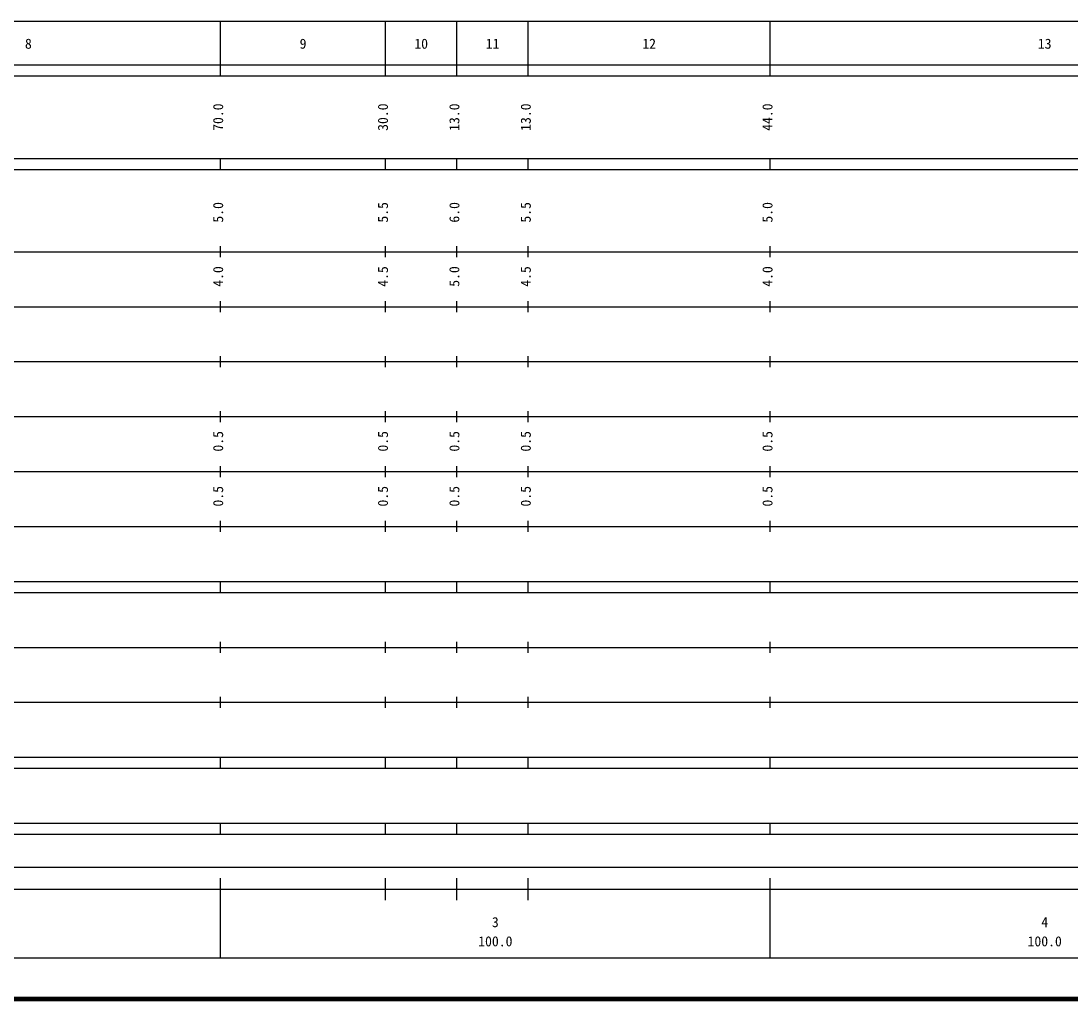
# Model space of a CAD drawing. Units: millimetres on the paper, enlarged 1000 times. Extents: x 40000 to 680000, y 20000 to 380000.
# Drawn here: x 231656 to 422788, y 20000 to 198000 of the extents above; entities that cross this region are included whole.
import ezdxf
from ezdxf.enums import TextEntityAlignment as Align

# ---------------------------------------------------------------- set-up
doc = ezdxf.new("R2010")
doc.units = ezdxf.units.MM
doc.header["$LTSCALE"] = 1000
doc.layers.add('M-TTL', color=2, linetype='Continuous', lineweight=140)
doc.layers.add('M-TTL-BAND', color=7, linetype='Continuous', lineweight=25)
doc.styles.add('ＭＳ ゴシック', font='')
doc.styles.get('ＭＳ ゴシック').set_extended_font_data('MS Gothic')

msp = doc.modelspace()

# ---------------------------------------------------------------- linework, layer by layer
at = {"layer": 'M-TTL'}
msp.add_line((40000, 20000), (680000, 20000), dxfattribs=at)
at = {"layer": 'M-TTL-BAND'}
for p, q in [((68000, 198000), (579000, 198000)), ((268000, 188000), (268000, 198000)), ((298000, 188000), (298000, 198000)), ((311000, 188000), (311000, 198000)), ((324000, 188000), (324000, 198000)), ((368000, 188000), (368000, 198000)), ((40000, 190000), (579000, 190000)), ((40000, 188000), (579000, 188000)), ((40000, 173000), (579000, 173000)), ((268000, 171000), (268000, 173000)), ((298000, 171000), (298000, 173000)), ((311000, 171000), (311000, 173000)), ((324000, 171000), (324000, 173000)), ((368000, 171000), (368000, 173000)), ((40000, 171000), (579000, 171000)), ((268000, 155000), (268000, 157000)), ((298000, 155000), (298000, 157000)), ((311000, 155000), (311000, 157000)), ((324000, 155000), (324000, 157000)), ((368000, 155000), (368000, 157000)), ((40000, 156000), (579000, 156000)), ((46000, 146000), (579000, 146000)), ((268000, 145000), (268000, 147000)), ((298000, 145000), (298000, 147000)), ((311000, 145000), (311000, 147000)), ((324000, 145000), (324000, 147000)), ((368000, 145000), (368000, 147000)), ((52000, 136000), (579000, 136000)), ((268000, 135000), (268000, 137000)), ((298000, 135000), (298000, 137000)), ((311000, 135000), (311000, 137000)), ((324000, 135000), (324000, 137000)), ((368000, 135000), (368000, 137000)), ((268000, 125000), (268000, 127000)), ((298000, 125000), (298000, 127000)), ((311000, 125000), (311000, 127000)), ((324000, 125000), (324000, 127000)), ((368000, 125000), (368000, 127000)), ((46000, 126000), (579000, 126000)), ((268000, 115000), (268000, 117000)), ((298000, 115000), (298000, 117000)), ((311000, 115000), (311000, 117000)), ((324000, 115000), (324000, 117000)), ((368000, 115000), (368000, 117000)), ((52000, 116000), (579000, 116000)), ((46000, 106000), (579000, 106000)), ((268000, 105000), (268000, 107000)), ((298000, 105000), (298000, 107000)), ((311000, 105000), (311000, 107000)), ((324000, 105000), (324000, 107000)), ((368000, 105000), (368000, 107000)), ((40000, 96000), (579000, 96000)), ((268000, 94000), (268000, 96000)), ((298000, 94000), (298000, 96000)), ((311000, 94000), (311000, 96000)), ((324000, 94000), (324000, 96000)), ((368000, 94000), (368000, 96000)), ((40000, 94000), (579000, 94000)), ((268000, 83000), (268000, 85000)), ((298000, 83000), (298000, 85000)), ((311000, 83000), (311000, 85000)), ((324000, 83000), (324000, 85000)), ((368000, 83000), (368000, 85000)), ((49000, 84000), (579000, 84000)), ((268000, 73000), (268000, 75000)), ((298000, 73000), (298000, 75000)), ((311000, 73000), (311000, 75000)), ((324000, 73000), (324000, 75000)), ((368000, 73000), (368000, 75000)), ((40000, 74000), (579000, 74000)), ((40000, 64000), (579000, 64000)), ((268000, 62000), (268000, 64000)), ((298000, 62000), (298000, 64000)), ((311000, 62000), (311000, 64000)), ((324000, 62000), (324000, 64000)), ((368000, 62000), (368000, 64000)), ((40000, 62000), (579000, 62000)), ((40000, 52000), (579000, 52000)), ((268000, 50000), (268000, 52000)), ((298000, 50000), (298000, 52000)), ((311000, 50000), (311000, 52000)), ((324000, 50000), (324000, 52000)), ((368000, 50000), (368000, 52000)), ((40000, 50000), (579000, 50000)), ((71000, 44000), (565000, 44000)), ((268000, 27500), (268000, 42000)), ((298000, 38000), (298000, 42000)), ((311000, 38000), (311000, 42000)), ((324000, 38000), (324000, 42000)), ((368000, 27500), (368000, 42000)), ((40000, 40000), (579000, 40000)), ((68000, 27500), (579000, 27500))]:
    msp.add_line(p, q, dxfattribs=at)

# ---------------------------------------------------------------- texts
at = {"layer": 'M-TTL-BAND', "style": 'ＭＳ ゴシック'}
for s, p in [('8', (233000, 192405)), ('9', (283000, 192405)), ('10', (304500, 192405)), ('11', (317500, 192405)), ('12', (346000, 192405)), ('13', (418000, 192405)), ('3', (318000, 32523)), ('4', (418000, 32523)), ('100.0', (318000, 29033)), ('100.0', (418000, 29033))]:
    msp.add_text(s, height=1833, dxfattribs=at).set_placement(p, align=Align.BOTTOM_CENTER)
for s, p in [('70.0', (269000, 180500)), ('30.0', (299000, 180500)), ('13.0', (312000, 180500)), ('13.0', (325000, 180500)), ('44.0', (369000, 180500)), ('5.0', (269000, 163174)), ('5.5', (299000, 163174)), ('6.0', (312000, 163174)), ('5.5', (325000, 163174)), ('5.0', (369000, 163174)), ('4.0', (269000, 151500)), ('4.5', (299000, 151500)), ('5.0', (312000, 151500)), ('4.5', (325000, 151500)), ('4.0', (369000, 151500)), ('0.5', (269000, 121500)), ('0.5', (299000, 121500)), ('0.5', (312000, 121500)), ('0.5', (325000, 121500)), ('0.5', (369000, 121500)), ('0.5', (269000, 111500)), ('0.5', (299000, 111500)), ('0.5', (312000, 111500)), ('0.5', (325000, 111500)), ('0.5', (369000, 111500))]:
    msp.add_text(s, height=1833, rotation=90, dxfattribs=at).set_placement(p, align=Align.BOTTOM_CENTER)

doc.saveas('drawing.dxf')
